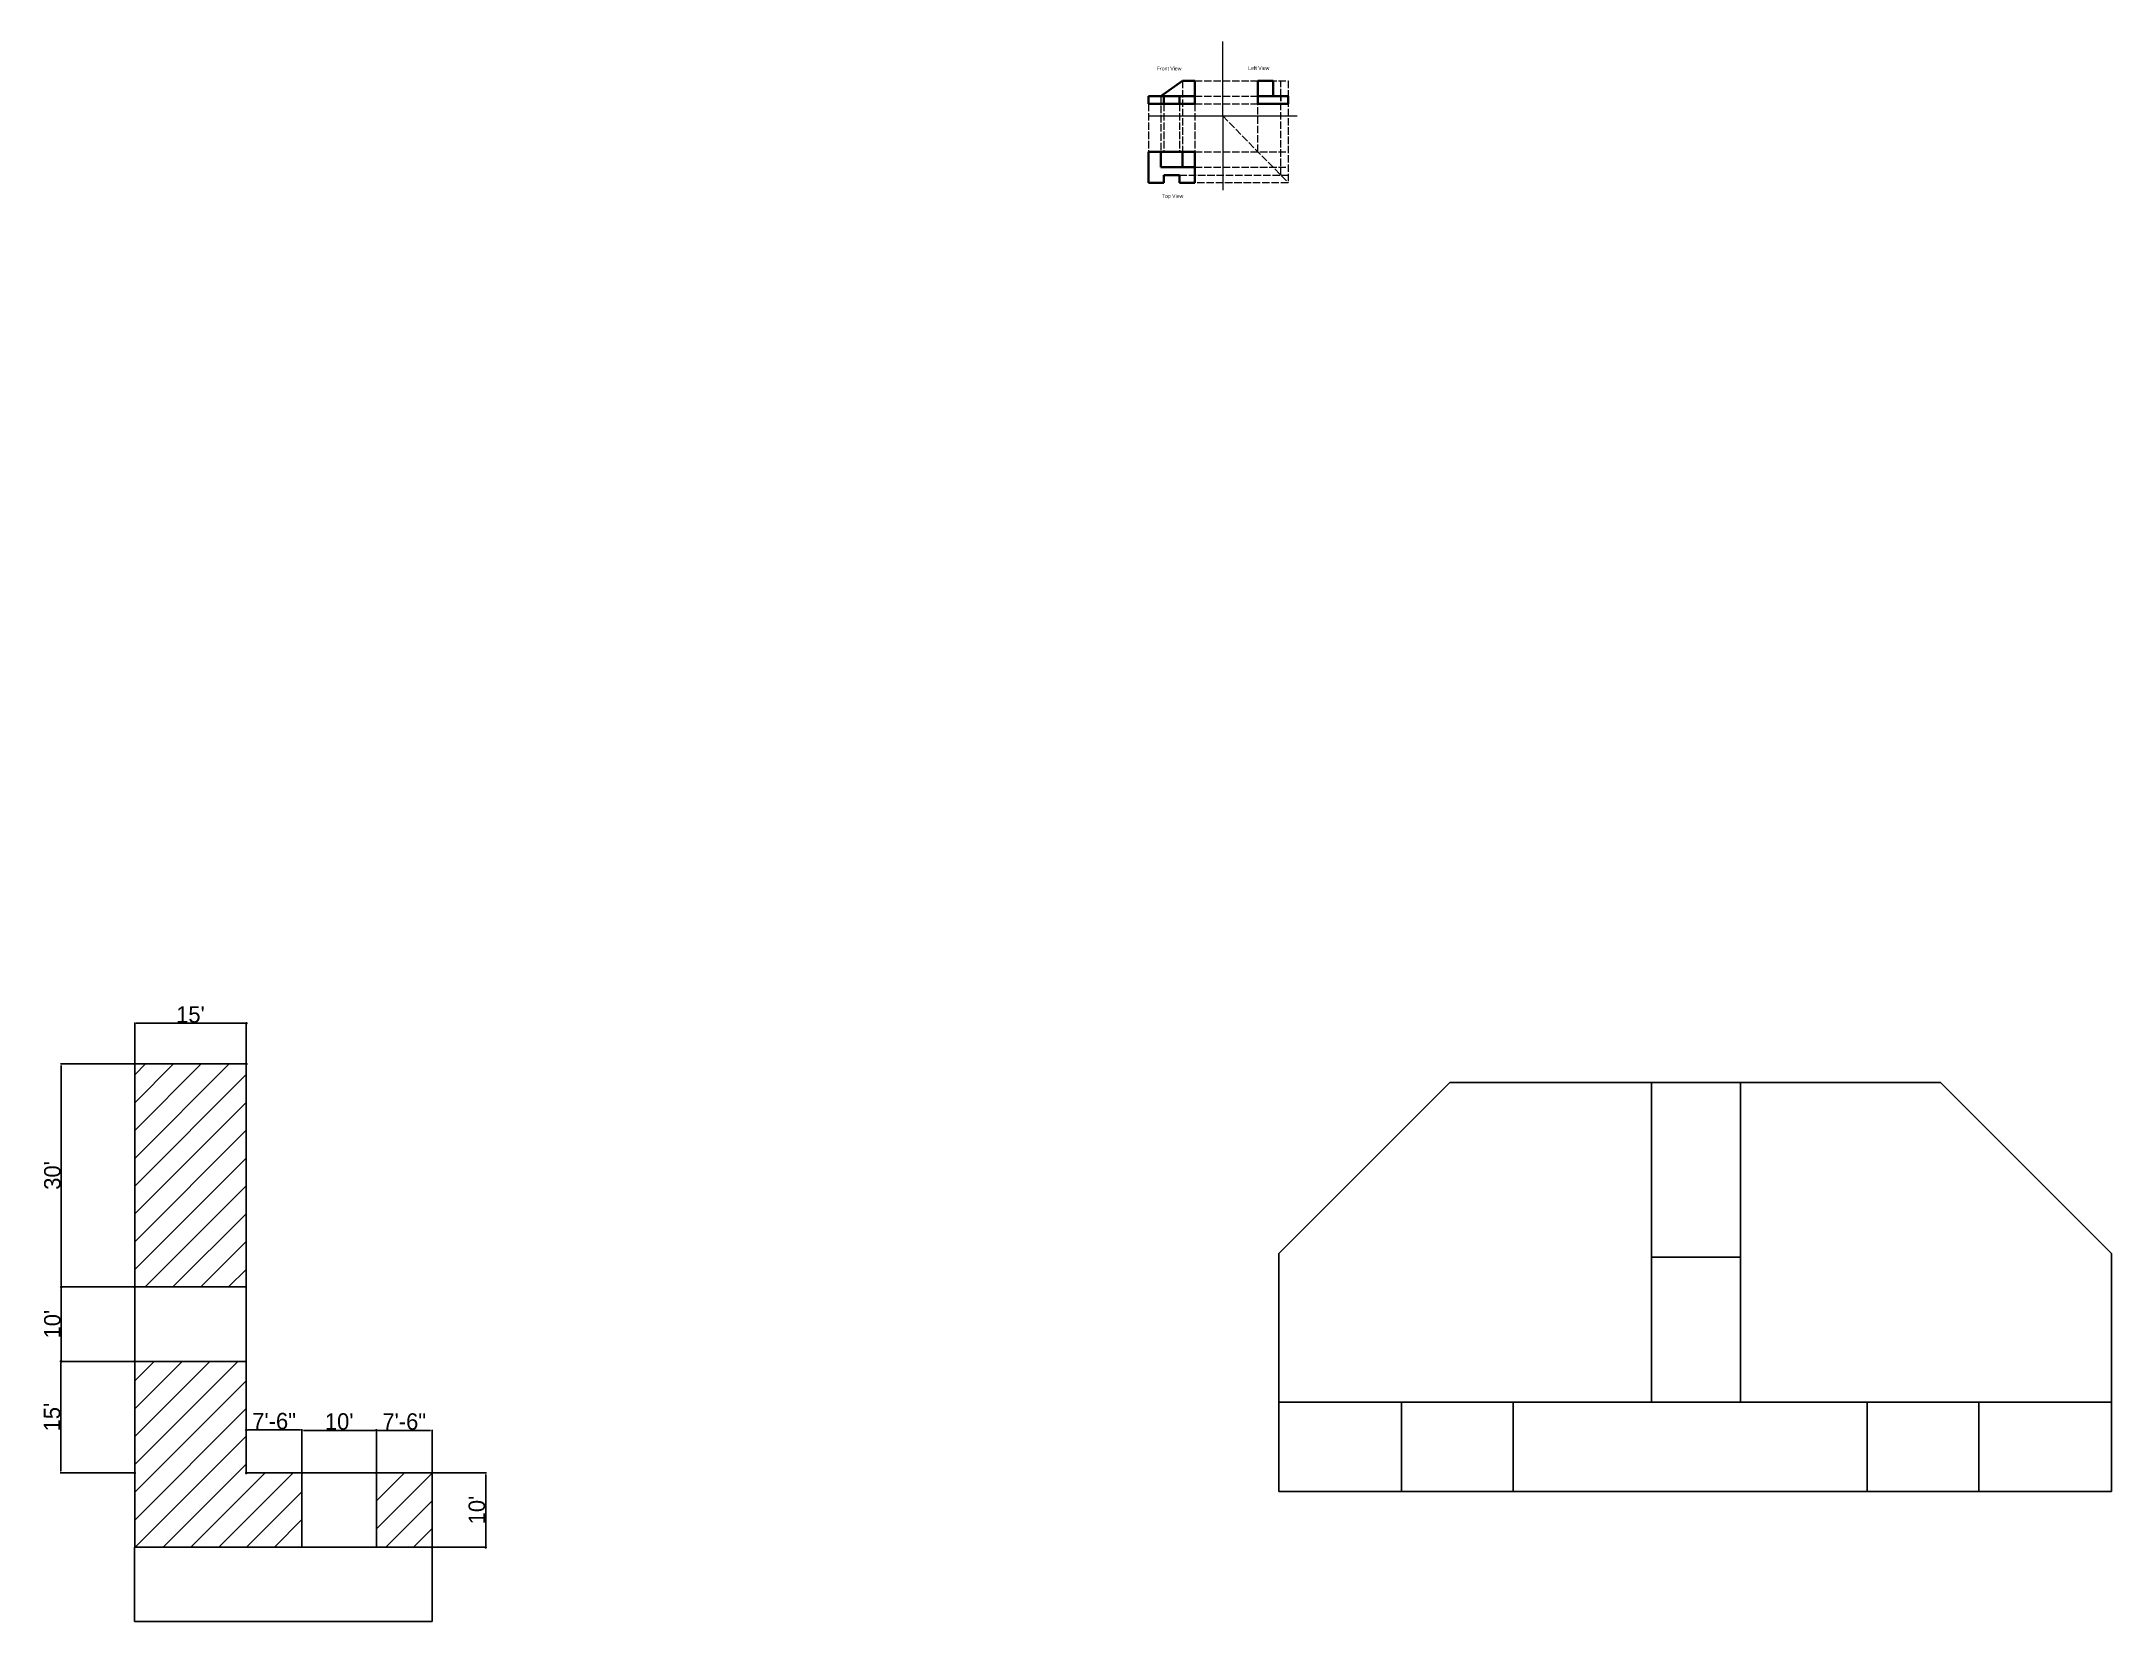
# Model space of a CAD drawing. Header units: millimetres. Extents: x 1904 to 5244, y 1037 to 3587.
import ezdxf

# ---------------------------------------------------------------- set-up
doc = ezdxf.new("R2010")
doc.units = ezdxf.units.MM
doc.linetypes.add('ACAD_ISO02W100', pattern=[15, 12, -3])
doc.linetypes.add('ACAD_ISO07W100', pattern=[3, 0, -3])
for name, color, linetype, lineweight in [('object', 7, 'Continuous', 35), ('projection', 4, 'Continuous', 15), ('projection hidden line', 4, 'ACAD_ISO02W100', 15)]:
    doc.layers.add(name, color=color, linetype=linetype, lineweight=lineweight)
doc.layers.add('object hidden lines', color=7, linetype='ACAD_ISO07W100', lineweight=35, plot=False)
doc.styles.get("Standard").update_dxf_attribs({"font": 'comicbd.ttf', "height": 6})
doc.dimstyles.new('ISO-25', dxfattribs={"dimtxt": 26.5, "dimasz": 2.5, "dimexe": 1.25, "dimexo": 0.625, "dimtad": 1, "dimdec": 0, "dimlunit": 4, "dimtxsty": 'Standard', "dimcen": 2.5, "dimclrd": 6, "dimclre": 6, "dimclrt": 2, "dimadec": 0, "dimazin": 0, "dimtfac": 1, "dimtdec": 0, "dimtmove": 0, "dimatfit": 3, "dimfxl": 1, "dimarcsym": 0})

# ---------------------------------------------------------------- blocks, each defined once
blk = doc.blocks.new('*D1')
at = {"color": 6, "lineweight": -2, "transparency": 16777216}
for p, q in [((2053.5, 1937.1), (1934.3, 1937.1)), ((1935.5, 1934.6), (1935.5, 1579.6)), ((2053.5, 1577.1), (1934.3, 1577.1))]:
    blk.add_line(p, q, dxfattribs=at)
at = {"color": 6, "transparency": 16777216}
for points in [[(1935.1, 1934.6), (1935.9, 1934.6), (1935.5, 1937.1)], [(1935.1, 1579.6), (1935.9, 1579.6), (1935.5, 1577.1)]]:
    blk.add_solid(points, dxfattribs=at)
at = {"layer": 'object hidden lines', "color": 0, "transparency": 16777216}
for p in [(2054.1, 1937.1), (1935.5, 1577.1), (2054.1, 1577.1)]:
    blk.add_point(p, dxfattribs=at)
at = {"color": 2, "transparency": 16777216, "insert": (1921.4, 1757.1), "char_height": 26.5, "attachment_point": 5, "rotation": 90}
blk.add_mtext("30'", dxfattribs=at)
blk = doc.blocks.new('*D2')
at = {"color": 6, "lineweight": -2, "transparency": 16777216}
for p, q in [((2053.5, 1577.1), (1934.3, 1577.1)), ((1935.5, 1574.6), (1935.5, 1459.6)), ((2053.5, 1457.1), (1934.3, 1457.1))]:
    blk.add_line(p, q, dxfattribs=at)
at = {"color": 6, "transparency": 16777216}
for points in [[(1935.1, 1574.6), (1935.9, 1574.6), (1935.5, 1577.1)], [(1935.1, 1459.6), (1935.9, 1459.6), (1935.5, 1457.1)]]:
    blk.add_solid(points, dxfattribs=at)
at = {"layer": 'object hidden lines', "color": 0, "transparency": 16777216}
for p in [(2054.1, 1577.1), (1935.5, 1457.1), (2054.1, 1457.1)]:
    blk.add_point(p, dxfattribs=at)
at = {"color": 2, "transparency": 16777216, "insert": (1921.4, 1517.1), "char_height": 26.5, "attachment_point": 5, "rotation": 90}
blk.add_mtext("10'", dxfattribs=at)
blk = doc.blocks.new('*D3')
at = {"color": 6, "lineweight": -2, "transparency": 16777216}
for p, q in [((2444.1, 1277.7), (2444.1, 1346.8)), ((2531.6, 1345.6), (2446.6, 1345.6)), ((2534.1, 1277.7), (2534.1, 1346.8))]:
    blk.add_line(p, q, dxfattribs=at)
at = {"color": 6, "transparency": 16777216}
for points in [[(2446.6, 1346), (2446.6, 1345.2), (2444.1, 1345.6)], [(2531.6, 1346), (2531.6, 1345.2), (2534.1, 1345.6)]]:
    blk.add_solid(points, dxfattribs=at)
at = {"layer": 'object hidden lines', "color": 0, "transparency": 16777216}
for p in [(2444.1, 1345.6), (2444.1, 1277.1), (2534.1, 1277.1)]:
    blk.add_point(p, dxfattribs=at)
at = {"color": 2, "transparency": 16777216, "insert": (2489.1, 1359.8), "char_height": 26.5, "attachment_point": 5}
blk.add_mtext('7\'-6"', dxfattribs=at)
blk = doc.blocks.new('*D4')
at = {"color": 6, "lineweight": -2, "transparency": 16777216}
for p, q in [((2324.1, 1277.7), (2324.1, 1346.8)), ((2326.6, 1345.6), (2441.6, 1345.6)), ((2444.1, 1277.7), (2444.1, 1346.8))]:
    blk.add_line(p, q, dxfattribs=at)
at = {"color": 6, "transparency": 16777216}
for points in [[(2326.6, 1346), (2326.6, 1345.2), (2324.1, 1345.6)], [(2441.6, 1346), (2441.6, 1345.2), (2444.1, 1345.6)]]:
    blk.add_solid(points, dxfattribs=at)
at = {"layer": 'object hidden lines', "color": 0, "transparency": 16777216}
for p in [(2444.1, 1345.6), (2324.1, 1277.1), (2444.1, 1277.1)]:
    blk.add_point(p, dxfattribs=at)
at = {"color": 2, "transparency": 16777216, "insert": (2384.1, 1359.8), "char_height": 26.5, "attachment_point": 5}
blk.add_mtext("10'", dxfattribs=at)
blk = doc.blocks.new('*D5')
at = {"color": 6, "lineweight": -2, "transparency": 16777216}
for p, q in [((2234.1, 1277.7), (2234.1, 1347.6)), ((2321.6, 1346.3), (2236.6, 1346.3)), ((2324.1, 1277.7), (2324.1, 1347.6))]:
    blk.add_line(p, q, dxfattribs=at)
at = {"color": 6, "transparency": 16777216}
for points in [[(2236.6, 1346.7), (2236.6, 1345.9), (2234.1, 1346.3)], [(2321.6, 1346.7), (2321.6, 1345.9), (2324.1, 1346.3)]]:
    blk.add_solid(points, dxfattribs=at)
at = {"layer": 'object hidden lines', "color": 0, "transparency": 16777216}
for p in [(2234.1, 1346.3), (2234.1, 1277.1), (2324.1, 1277.1)]:
    blk.add_point(p, dxfattribs=at)
at = {"color": 2, "transparency": 16777216, "insert": (2279.1, 1360.5), "char_height": 26.5, "attachment_point": 5}
blk.add_mtext('7\'-6"', dxfattribs=at)
blk = doc.blocks.new('*D6')
at = {"color": 6, "lineweight": -2, "transparency": 16777216}
for p, q in [((2534.7, 1277.1), (2621.8, 1277.1)), ((2620.6, 1274.6), (2620.6, 1159.6)), ((2534.7, 1157.1), (2621.8, 1157.1))]:
    blk.add_line(p, q, dxfattribs=at)
at = {"color": 6, "transparency": 16777216}
for points in [[(2620.2, 1274.6), (2621, 1274.6), (2620.6, 1277.1)], [(2620.2, 1159.6), (2621, 1159.6), (2620.6, 1157.1)]]:
    blk.add_solid(points, dxfattribs=at)
at = {"layer": 'object hidden lines', "color": 0, "transparency": 16777216}
for p in [(2534.1, 1277.1), (2534.1, 1157.1), (2620.6, 1157.1)]:
    blk.add_point(p, dxfattribs=at)
at = {"color": 2, "transparency": 16777216, "insert": (2606.4, 1217.1), "char_height": 26.5, "attachment_point": 5, "rotation": 90}
blk.add_mtext("10'", dxfattribs=at)
blk = doc.blocks.new('*D7')
at = {"color": 6, "lineweight": -2, "transparency": 16777216}
for p, q in [((2054.1, 1937.7), (2054.1, 2003.8)), ((2056.6, 2002.6), (2231.6, 2002.6)), ((2234.1, 1937.7), (2234.1, 2003.8))]:
    blk.add_line(p, q, dxfattribs=at)
at = {"color": 6, "transparency": 16777216}
for points in [[(2056.6, 2003), (2056.6, 2002.2), (2054.1, 2002.6)], [(2231.6, 2003), (2231.6, 2002.2), (2234.1, 2002.6)]]:
    blk.add_solid(points, dxfattribs=at)
at = {"layer": 'object hidden lines', "color": 0, "transparency": 16777216}
for p in [(2234.1, 2002.6), (2054.1, 1937.1), (2234.1, 1937.1)]:
    blk.add_point(p, dxfattribs=at)
at = {"color": 2, "transparency": 16777216, "insert": (2144.1, 2016.7), "char_height": 26.5, "attachment_point": 5}
blk.add_mtext("15'", dxfattribs=at)
blk = doc.blocks.new('*D8')
at = {"color": 6, "lineweight": -2, "transparency": 16777216}
for p, q in [((2053.5, 1457.1), (1933.9, 1457.1)), ((1935.1, 1279.6), (1935.1, 1454.6)), ((2053.5, 1277.1), (1933.9, 1277.1))]:
    blk.add_line(p, q, dxfattribs=at)
at = {"color": 6, "transparency": 16777216}
for points in [[(1934.7, 1454.6), (1935.5, 1454.6), (1935.1, 1457.1)], [(1934.7, 1279.6), (1935.5, 1279.6), (1935.1, 1277.1)]]:
    blk.add_solid(points, dxfattribs=at)
at = {"layer": 'object hidden lines', "color": 0, "transparency": 16777216}
for p in [(1935.1, 1457.1), (2054.1, 1457.1), (2054.1, 1277.1)]:
    blk.add_point(p, dxfattribs=at)
at = {"color": 2, "transparency": 16777216, "insert": (1920.9, 1367.1), "char_height": 26.5, "attachment_point": 5, "rotation": 90}
blk.add_mtext("15'", dxfattribs=at)

msp = doc.modelspace()

# ---------------------------------------------------------------- hatches: boundary and pattern name
h = msp.add_hatch()
h.set_pattern_fill('ANSI31', color=256, scale=10)
h.paths.add_polyline_path([(2234.1, 1937.1), (2054.1, 1937.1), (2054.1, 1577.1), (2234.1, 1577.1)])
h.paths.add_polyline_path([(2234.1, 1457.1), (2054.1, 1457.1), (2054.1, 1157.1), (2234.1, 1157.1), (2324.1, 1157.1), (2324.1, 1277.1), (2234.1, 1277.1)])
h.paths.add_polyline_path([(2534.1, 1277.1), (2444.1, 1277.1), (2444.1, 1157.1), (2534.1, 1157.1)])

# ---------------------------------------------------------------- linework, layer by layer
for p, q in [((2054.1, 1937.1), (2234.1, 1937.1)), ((2054.1, 1157.1), (2054.1, 1937.1)), ((2234.1, 1937.1), (2234.1, 1277.1)), ((2234.1, 1937.1), (2234.1, 1577.1)), ((3900.4, 1631.1), (4176.4, 1907.1)), ((4572.4, 1907.1), (4176.4, 1907.1)), ((4501.7, 1391.1), (4501.7, 1907.1)), ((4501.7, 1907.1), (4573.7, 1906.9)), ((4501.7, 1907.1), (4645.7, 1907.1)), ((4572.4, 1907.1), (4968.4, 1907.1)), ((4645.7, 1907.1), (4645.7, 1391.1)), ((5244.4, 1631.1), (4968.4, 1907.1)), ((3900.4, 1247.1), (3900.4, 1631.1)), ((4645.7, 1625.1), (4501.7, 1625.1)), ((4645.7, 1391.1), (4645.7, 1625.1)), ((5244.4, 1247.1), (5244.4, 1631.1)), ((2234.1, 1577.1), (2054.1, 1577.1)), ((2054.1, 1577.1), (2054.1, 1457.1)), ((2054.1, 1457.1), (2234.1, 1457.1)), ((5244.4, 1391.1), (3900.4, 1391.1)), ((3900.4, 1391.1), (4098.4, 1391.1)), ((4098.4, 1391.1), (4098.7, 1247.1)), ((4278.7, 1247.1), (4278.7, 1391.1)), ((4278.7, 1391.1), (4500.7, 1391.1)), ((5029.9, 1391.1), (4849.9, 1391.1)), ((4849.9, 1391.1), (4849.9, 1247.1)), ((5029.9, 1247.1), (5029.9, 1391.1)), ((5244.4, 1247.1), (5244.4, 1391.1)), ((2234.1, 1277.1), (2444.1, 1277.1)), ((2324.1, 1157.1), (2324.1, 1277.1)), ((2444.1, 1277.1), (2354.1, 1277.1)), ((2444.1, 1277.1), (2534.1, 1277.1)), ((2534.1, 1277.1), (2444.1, 1277.1)), ((2444.1, 1277.1), (2444.1, 1157.1)), ((2534.1, 1277.1), (2534.1, 1157.1)), ((4572.4, 1247.1), (3900.4, 1247.1)), ((4098.7, 1247.1), (4278.7, 1247.1)), ((4098.7, 1247.1), (4278.7, 1247.1)), ((4572.4, 1247.1), (5244.4, 1247.1)), ((4849.9, 1247.1), (4627.9, 1247.1)), ((5227.9, 1247.1), (5029.9, 1247.1)), ((5244.4, 1247.1), (5227.9, 1247.1)), ((2053.9, 1037.1), (2053.9, 1157.1)), ((2234.1, 1157.1), (2054.1, 1157.1)), ((2324.1, 1157.1), (2234.1, 1157.1)), ((2534.1, 1157.1), (2324.1, 1157.1)), ((2444.1, 1157.1), (2324.1, 1157.1)), ((2444.1, 1157.1), (2324.1, 1157.1)), ((2534.1, 1157.1), (2534.1, 1037.1)), ((2534.1, 1037.1), (2053.9, 1037.1))]:
    msp.add_line(p, q)
at = {"layer": 'object'}
for p, q in [((3710, 3498.7), (3745, 3523.7)), ((3765, 3523.7), (3745, 3523.7)), ((3765, 3498.7), (3765, 3523.7)), ((3866.8, 3523.7), (3866.8, 3486.7)), ((3866.8, 3523.7), (3891.2, 3523.7)), ((3891.2, 3523.7), (3891.2, 3498.7)), ((3765, 3498.7), (3690, 3498.7)), ((3690, 3498.7), (3690, 3486.7)), ((3690, 3498.7), (3710, 3498.7)), ((3690, 3486.7), (3715, 3486.7)), ((3715, 3486.7), (3715, 3498.7)), ((3715, 3486.7), (3740, 3486.7)), ((3740, 3486.7), (3740, 3498.7)), ((3740, 3486.7), (3765, 3486.7)), ((3765, 3486.7), (3765, 3498.7)), ((3891.2, 3498.7), (3866.8, 3498.7)), ((3866.8, 3486.7), (3915.6, 3486.7)), ((3891.2, 3498.7), (3915.6, 3498.7)), ((3915.6, 3486.7), (3915.6, 3498.7)), ((3690, 3409.2), (3765, 3409.2)), ((3690, 3359.2), (3690, 3409.2)), ((3710, 3409.2), (3710, 3384.2)), ((3745, 3409.2), (3745, 3384.2)), ((3765, 3409.2), (3765, 3359.2)), ((3710, 3384.2), (3765, 3384.2)), ((3715, 3359.2), (3690, 3359.2)), ((3740, 3371.2), (3715, 3371.2)), ((3715, 3371.2), (3715, 3359.2)), ((3740, 3359.2), (3740, 3371.2)), ((3765, 3359.2), (3740, 3359.2))]:
    msp.add_line(p, q, dxfattribs=at)
at = {"layer": 'object hidden lines'}
msp.add_line((3903.9, 3498.7), (3903.9, 3486.7), dxfattribs=at)
at = {"layer": 'projection'}
for p, q in [((3810, 3467.3), (3810, 3587.3)), ((3690, 3467.3), (3930, 3467.3)), ((3810, 3467.3), (3810, 3347.3))]:
    msp.add_line(p, q, dxfattribs=at)
at = {"layer": 'projection hidden line'}
for p, q in [((3745, 3523.7), (3745, 3409.2)), ((3765, 3523.7), (3915.6, 3523.7)), ((3866.8, 3409.2), (3866.8, 3523.7)), ((3903.9, 3498.7), (3903.9, 3523.7)), ((3915.6, 3523.7), (3915.6, 3359.2)), ((3690, 3486.7), (3690, 3409.2)), ((3710, 3498.7), (3710, 3409.2)), ((3715, 3486.7), (3715, 3409.2)), ((3740, 3486.7), (3740, 3409.2)), ((3765, 3498.7), (3915.6, 3498.7)), ((3765, 3486.7), (3765, 3409.2)), ((3765, 3486.7), (3915.6, 3486.7)), ((3903.9, 3371.2), (3903.9, 3486.7)), ((3810, 3467.3), (3915.6, 3359.2)), ((3810, 3467.3), (3915.6, 3359.2)), ((3810, 3467.3), (3915.6, 3359.2)), ((3765, 3409.2), (3915.6, 3409.2)), ((3765, 3384.2), (3915.6, 3384.2)), ((3740, 3371.2), (3915.6, 3371.2)), ((3915.6, 3359.2), (3765, 3359.2))]:
    msp.add_line(p, q, dxfattribs=at)

# ---------------------------------------------------------------- texts
at = {"layer": 'object hidden lines', "color": 85, "true_color": 0x58ba48, "char_height": 6, "attachment_point": 1}
for s, insert, width in [('\\pxt7;Front View', (3703.7, 3546.5), 64.844), ('Left View', (3851.1, 3547.3), 53.195), ('Top View', (3711.7, 3340.7), 52.98)]:
    msp.add_mtext(s, dxfattribs=dict(at, insert=insert, width=width))

# ---------------------------------------------------------------- dimensions: what is measured, and where the dimension line sits
for p1, p2, distance, picture, middle in [((2054.1, 1937.1), (2234.1, 1937.1), 65.5, '*D7', (2144.1, 2016.7)), ((2054.1, 1937.1), (2054.1, 1577.1), -118.6, '*D1', (1921.4, 1757.1)), ((2054.1, 1577.1), (2054.1, 1457.1), -118.6, '*D2', (1921.4, 1517.1)), ((2054.1, 1277.1), (2054.1, 1457.1), 119, '*D8', (1920.9, 1367.1)), ((2324.1, 1277.1), (2234.1, 1277.1), -69.3, '*D5', (2279.1, 1360.5)), ((2324.1, 1277.1), (2444.1, 1277.1), 68.5, '*D4', (2384.1, 1359.8)), ((2534.1, 1277.1), (2444.1, 1277.1), -68.5, '*D3', (2489.1, 1359.8)), ((2534.1, 1277.1), (2534.1, 1157.1), 86.5, '*D6', (2606.4, 1217.1))]:
    dim = msp.add_aligned_dim(p1=p1, p2=p2, distance=distance, dimstyle='ISO-25')
    dim.commit()
    dim.dimension.update_dxf_attribs({"geometry": picture, "text_midpoint": middle})

doc.saveas('drawing.dxf')
